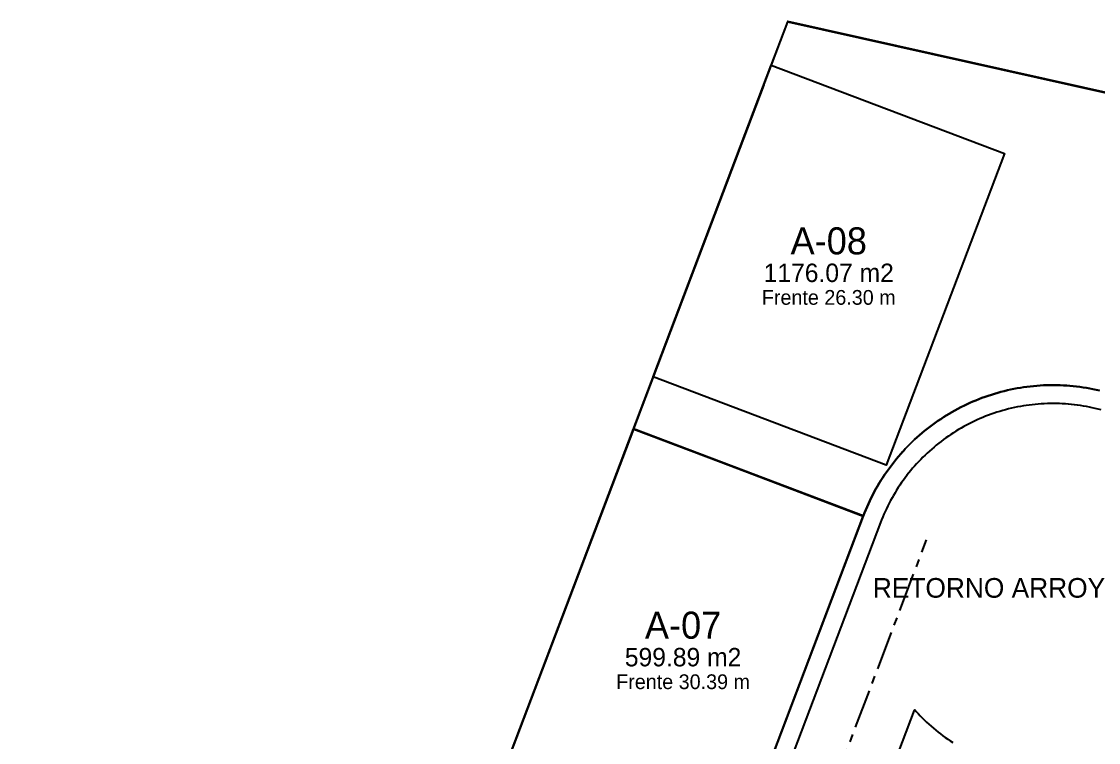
# Model space of a CAD drawing. Header units: metres. Extents: x 357856 to 358234, y 2285113 to 2285465.
# Drawn here: x 357879.3 to 357966.9, y 2285230.4 to 2285289.1 of the extents above; entities that cross this region are included whole.
import ezdxf
from ezdxf.enums import TextEntityAlignment as Align

# ---------------------------------------------------------------- set-up
doc = ezdxf.new("R2010")
doc.units = ezdxf.units.M
doc.linetypes.add('CENTER', pattern=[5.08, 3.175, -0.635, 0.635, -0.635])
for name, color, linetype in [('ACCESO', 1, 'Continuous'), ('BODEGA-HUELLA', 30, 'Continuous'), ('LOTES', 2, 'Continuous'), ('POLIGONO', 5, 'Continuous'), ('TEXTO', 7, 'Continuous'), ('VIAL-ARROYO', 8, 'Continuous'), ('VIAL-DERECHO-VIA', 9, 'Continuous'), ('VIAL-EJE', 1, 'Continuous')]:
    doc.layers.add(name, color=color, linetype=linetype)

msp = doc.modelspace()

# ---------------------------------------------------------------- linework, layer by layer
at = {"layer": 'BODEGA-HUELLA'}
for points in [[(357940.274, 2285285.543), (357959.244, 2285278.355), (357949.632, 2285252.99), (357930.662, 2285260.179), (357940.274, 2285285.543)], [(357929.065, 2285255.949), (357947.765, 2285248.863), (357937.134, 2285220.81), (357918.435, 2285227.896), (357929.065, 2285255.949)]]:
    msp.add_lwpolyline(points, close=True, dxfattribs=at)
at = {"layer": 'LOTES'}
for points in [[(357977.597, 2285281.068), (357941.636, 2285289.1), (357941.636, 2285289.1), (357941.635, 2285289.1), (357941.635, 2285289.1), (357941.635, 2285289.1), (357941.634, 2285289.1), (357941.634, 2285289.1), (357941.633, 2285289.1), (357941.632, 2285289.1), (357941.632, 2285289.101), (357941.632, 2285289.101), (357941.631, 2285289.101), (357941.629, 2285289.101), (357941.627, 2285289.101), (357941.625, 2285289.101), (357941.623, 2285289.101), (357941.621, 2285289.101), (357941.619, 2285289.1), (357941.617, 2285289.1), (357941.616, 2285289.099), (357941.614, 2285289.099), (357941.612, 2285289.098), (357941.61, 2285289.097), (357941.608, 2285289.097), (357941.607, 2285289.096), (357941.605, 2285289.095), (357941.604, 2285289.094), (357941.602, 2285289.092), (357941.601, 2285289.091), (357941.599, 2285289.09), (357941.598, 2285289.089), (357941.597, 2285289.087), (357941.595, 2285289.086), (357941.594, 2285289.084), (357941.593, 2285289.083), (357941.592, 2285289.081), (357941.591, 2285289.079), (357941.591, 2285289.079), (357941.591, 2285289.078), (357941.59, 2285289.078), (357941.59, 2285289.077), (357941.59, 2285289.076), (357941.59, 2285289.076), (357941.59, 2285289.076), (357941.589, 2285289.076), (357941.589, 2285289.075), (357941.589, 2285289.075), (357941.589, 2285289.075), (357939.674, 2285284.022), (357939.674, 2285284.021), (357939.674, 2285284.02), (357939.673, 2285284.02), (357939.673, 2285284.02), (357939.673, 2285284.019), (357939.672, 2285284.017), (357939.672, 2285284.015), (357939.672, 2285284.013), (357939.672, 2285284.011), (357939.671, 2285284.009), (357939.671, 2285284.007), (357939.671, 2285284.005), (357939.672, 2285284.003), (357939.672, 2285284.001), (357939.672, 2285283.999), (357939.673, 2285283.997), (357939.673, 2285283.996), (357939.674, 2285283.994), (357939.674, 2285283.992), (357939.675, 2285283.99), (357939.676, 2285283.988), (357939.677, 2285283.987), (357939.678, 2285283.985), (357939.679, 2285283.983), (357939.68, 2285283.983), (357939.68, 2285283.983), (357939.681, 2285283.981), (357939.682, 2285283.979), (357939.683, 2285283.977), (357939.684, 2285283.976), (357939.684, 2285283.974), (357939.685, 2285283.972), (357939.685, 2285283.97), (357939.685, 2285283.968), (357939.684, 2285283.966), (357939.684, 2285283.964), (357939.683, 2285283.962), (357929.074, 2285255.967), (357929.074, 2285255.967), (357929.073, 2285255.966), (357929.073, 2285255.964), (357929.072, 2285255.962), (357929.072, 2285255.96), (357929.073, 2285255.958), (357929.073, 2285255.956), (357929.073, 2285255.954), (357929.074, 2285255.952), (357929.075, 2285255.95), (357929.076, 2285255.949), (357929.077, 2285255.947), (357929.079, 2285255.946), (357929.08, 2285255.944), (357929.082, 2285255.943), (357929.084, 2285255.942), (357929.085, 2285255.942), (357947.746, 2285248.87), (357947.748, 2285248.87), (357947.75, 2285248.869), (357947.752, 2285248.869), (357947.754, 2285248.869), (357947.756, 2285248.869), (357947.758, 2285248.869), (357947.76, 2285248.87), (357947.761, 2285248.871), (357947.763, 2285248.871), (357947.765, 2285248.872), (357947.766, 2285248.874), (357947.768, 2285248.875), (357947.769, 2285248.877), (357947.77, 2285248.878), (357947.771, 2285248.88), (357947.772, 2285248.882), (357947.862, 2285249.115), (357947.863, 2285249.115), (357947.863, 2285249.115), (357947.863, 2285249.115), (357947.964, 2285249.365), (357947.964, 2285249.365), (357947.964, 2285249.365), (357947.965, 2285249.365), (357948.07, 2285249.613), (357948.07, 2285249.613), (357948.07, 2285249.613), (357948.07, 2285249.614), (357948.18, 2285249.86), (357948.18, 2285249.86), (357948.18, 2285249.86), (357948.18, 2285249.86), (357948.294, 2285250.104), (357948.294, 2285250.104), (357948.294, 2285250.105), (357948.294, 2285250.105), (357948.412, 2285250.347), (357948.412, 2285250.347), (357948.412, 2285250.347), (357948.412, 2285250.348), (357948.534, 2285250.588), (357948.534, 2285250.588), (357948.534, 2285250.588), (357948.534, 2285250.589), (357948.66, 2285250.827), (357948.66, 2285250.827), (357948.66, 2285250.827), (357948.66, 2285250.827), (357948.79, 2285251.064), (357948.79, 2285251.064), (357948.79, 2285251.064), (357948.79, 2285251.064), (357948.923, 2285251.298), (357948.923, 2285251.298), (357948.923, 2285251.299), (357948.924, 2285251.299), (357949.061, 2285251.531), (357949.061, 2285251.531), (357949.061, 2285251.531), (357949.061, 2285251.531), (357949.202, 2285251.761), (357949.202, 2285251.761), (357949.202, 2285251.761), (357949.202, 2285251.761), (357949.347, 2285251.988), (357949.347, 2285251.989), (357949.347, 2285251.989), (357949.347, 2285251.989), (357949.495, 2285252.214), (357949.496, 2285252.214), (357949.496, 2285252.214), (357949.496, 2285252.214), (357949.648, 2285252.437), (357949.648, 2285252.437), (357949.648, 2285252.437), (357949.648, 2285252.437), (357949.804, 2285252.657), (357949.804, 2285252.657), (357949.804, 2285252.657), (357949.804, 2285252.658), (357949.963, 2285252.875), (357949.963, 2285252.875), (357949.963, 2285252.875), (357949.964, 2285252.875), (357950.126, 2285253.09), (357950.126, 2285253.09), (357950.127, 2285253.09), (357950.127, 2285253.091), (357950.293, 2285253.303), (357950.293, 2285253.303), (357950.293, 2285253.303), (357950.293, 2285253.303), (357950.463, 2285253.512), (357950.463, 2285253.512), (357950.463, 2285253.513), (357950.463, 2285253.513), (357950.636, 2285253.719), (357950.637, 2285253.719), (357950.637, 2285253.719), (357950.637, 2285253.72), (357950.813, 2285253.923), (357950.813, 2285253.923), (357950.813, 2285253.923), (357950.814, 2285253.924), (357950.993, 2285254.124), (357950.993, 2285254.124), (357950.994, 2285254.125), (357950.994, 2285254.125), (357951.177, 2285254.322), (357951.177, 2285254.323), (357951.177, 2285254.323), (357951.177, 2285254.323), (357951.363, 2285254.518), (357951.363, 2285254.518), (357951.364, 2285254.518), (357951.364, 2285254.518), (357951.553, 2285254.71), (357951.553, 2285254.71), (357951.553, 2285254.71), (357951.553, 2285254.71), (357951.746, 2285254.898), (357951.746, 2285254.899), (357951.746, 2285254.899), (357951.746, 2285254.899), (357951.942, 2285255.084), (357951.942, 2285255.084), (357951.942, 2285255.084), (357951.942, 2285255.085), (357952.141, 2285255.267), (357952.141, 2285255.267), (357952.141, 2285255.267), (357952.141, 2285255.267), (357952.343, 2285255.446), (357952.343, 2285255.446), (357952.343, 2285255.446), (357952.343, 2285255.446), (357952.548, 2285255.622), (357952.548, 2285255.622), (357952.548, 2285255.622), (357952.548, 2285255.622), (357952.755, 2285255.794), (357952.755, 2285255.794), (357952.755, 2285255.795), (357952.756, 2285255.795), (357952.966, 2285255.963), (357952.966, 2285255.964), (357952.966, 2285255.964), (357952.966, 2285255.964), (357953.179, 2285256.129), (357953.179, 2285256.129), (357953.179, 2285256.129), (357953.179, 2285256.129), (357953.395, 2285256.291), (357953.395, 2285256.291), (357953.395, 2285256.291), (357953.395, 2285256.291), (357953.613, 2285256.45), (357953.613, 2285256.45), (357953.614, 2285256.45), (357953.614, 2285256.45), (357953.834, 2285256.605), (357953.835, 2285256.605), (357953.835, 2285256.605), (357953.835, 2285256.605), (357954.058, 2285256.756), (357954.058, 2285256.756), (357954.058, 2285256.756), (357954.058, 2285256.756), (357954.284, 2285256.904), (357954.284, 2285256.904), (357954.284, 2285256.904), (357954.284, 2285256.904), (357954.512, 2285257.048), (357954.513, 2285257.048), (357954.513, 2285257.048), (357954.513, 2285257.048), (357954.743, 2285257.188), (357954.743, 2285257.188), (357954.743, 2285257.188), (357954.744, 2285257.188), (357954.976, 2285257.324), (357954.976, 2285257.324), (357954.976, 2285257.324), (357954.977, 2285257.324), (357955.211, 2285257.457), (357955.212, 2285257.457), (357955.212, 2285257.457), (357955.212, 2285257.457), (357955.449, 2285257.585), (357955.449, 2285257.585), (357955.449, 2285257.585), (357955.449, 2285257.586), (357955.688, 2285257.71), (357955.688, 2285257.71), (357955.688, 2285257.71), (357955.689, 2285257.71), (357955.929, 2285257.831), (357955.93, 2285257.831), (357955.93, 2285257.831), (357955.93, 2285257.831), (357956.173, 2285257.948), (357956.173, 2285257.948), (357956.173, 2285257.948), (357956.173, 2285257.948), (357956.418, 2285258.061), (357956.418, 2285258.061), (357956.418, 2285258.061), (357956.419, 2285258.061), (357956.665, 2285258.17), (357956.665, 2285258.17), (357956.666, 2285258.17), (357956.666, 2285258.17), (357956.914, 2285258.274), (357956.914, 2285258.274), (357956.914, 2285258.274), (357956.915, 2285258.275), (357957.164, 2285258.375), (357957.165, 2285258.375), (357957.165, 2285258.375), (357957.165, 2285258.375), (357957.417, 2285258.472), (357957.417, 2285258.472), (357957.417, 2285258.472), (357957.417, 2285258.472), (357957.67, 2285258.564), (357957.67, 2285258.564), (357957.671, 2285258.564), (357957.671, 2285258.564), (357957.925, 2285258.652), (357957.926, 2285258.652), (357957.926, 2285258.653), (357957.926, 2285258.653), (357958.182, 2285258.737), (357958.182, 2285258.737), (357958.182, 2285258.737), (357958.182, 2285258.737), (357958.44, 2285258.816), (357958.44, 2285258.817), (357958.44, 2285258.817), (357958.44, 2285258.817), (357958.699, 2285258.892), (357958.699, 2285258.892), (357958.699, 2285258.892), (357958.7, 2285258.892), (357958.959, 2285258.964), (357958.96, 2285258.964), (357958.96, 2285258.964), (357958.96, 2285258.964), (357959.221, 2285259.031), (357959.221, 2285259.031), (357959.221, 2285259.031), (357959.221, 2285259.031), (357959.483, 2285259.094), (357959.484, 2285259.094), (357959.484, 2285259.094), (357959.484, 2285259.094), (357959.747, 2285259.152), (357959.747, 2285259.152), (357959.747, 2285259.152), (357959.747, 2285259.152), (357960.011, 2285259.206), (357960.012, 2285259.206), (357960.012, 2285259.206), (357960.012, 2285259.206), (357960.277, 2285259.256), (357960.277, 2285259.256), (357960.277, 2285259.256), (357960.277, 2285259.256), (357960.543, 2285259.302), (357960.543, 2285259.302), (357960.543, 2285259.302), (357960.543, 2285259.302), (357960.81, 2285259.343), (357960.81, 2285259.343), (357960.81, 2285259.343), (357960.81, 2285259.343), (357961.077, 2285259.38), (357961.077, 2285259.38), (357961.077, 2285259.38), (357961.078, 2285259.38), (357961.345, 2285259.412), (357961.345, 2285259.412), (357961.345, 2285259.412), (357961.346, 2285259.412), (357961.614, 2285259.44), (357961.614, 2285259.44), (357961.614, 2285259.44), (357961.614, 2285259.44), (357961.883, 2285259.464), (357961.883, 2285259.464), (357961.883, 2285259.464), (357961.883, 2285259.464), (357962.152, 2285259.483), (357962.152, 2285259.483), (357962.152, 2285259.483), (357962.152, 2285259.483), (357962.421, 2285259.498), (357962.422, 2285259.498), (357962.422, 2285259.498), (357962.422, 2285259.498), (357962.691, 2285259.509), (357962.691, 2285259.509), (357962.692, 2285259.509), (357962.692, 2285259.509), (357962.961, 2285259.515), (357962.961, 2285259.515), (357962.961, 2285259.515), (357962.962, 2285259.515), (357963.231, 2285259.516), (357963.231, 2285259.516), (357963.231, 2285259.516), (357963.232, 2285259.516), (357963.501, 2285259.513), (357963.501, 2285259.513), (357963.501, 2285259.513), (357963.502, 2285259.513), (357963.771, 2285259.506), (357963.771, 2285259.506), (357963.771, 2285259.506), (357963.771, 2285259.506), (357964.041, 2285259.495), (357964.041, 2285259.495), (357964.041, 2285259.495), (357964.041, 2285259.495), (357964.31, 2285259.478), (357964.31, 2285259.478), (357964.31, 2285259.478), (357964.311, 2285259.478), (357964.579, 2285259.458), (357964.58, 2285259.458), (357964.58, 2285259.458), (357964.58, 2285259.458), (357964.848, 2285259.433), (357964.848, 2285259.433), (357964.849, 2285259.433), (357964.849, 2285259.433), (357965.117, 2285259.404), (357965.117, 2285259.404), (357965.117, 2285259.404), (357965.117, 2285259.404), (357965.384, 2285259.37), (357965.385, 2285259.37), (357965.385, 2285259.37), (357965.385, 2285259.37), (357965.652, 2285259.332), (357965.652, 2285259.332), (357965.652, 2285259.332), (357965.652, 2285259.332), (357965.918, 2285259.29), (357965.919, 2285259.29), (357965.919, 2285259.29), (357965.919, 2285259.29), (357966.184, 2285259.243), (357966.184, 2285259.243), (357966.185, 2285259.243), (357966.185, 2285259.243), (357966.449, 2285259.192), (357966.45, 2285259.192), (357966.45, 2285259.192), (357966.45, 2285259.192), (357966.714, 2285259.137), (357966.714, 2285259.136), (357966.714, 2285259.136), (357966.714, 2285259.136), (357966.977, 2285259.077)], [(357937.138, 2285220.819), (357947.761, 2285248.854), (357947.762, 2285248.855), (357947.762, 2285248.856), (357947.762, 2285248.857), (357947.762, 2285248.858), (357947.762, 2285248.859), (357947.762, 2285248.86), (357947.761, 2285248.86), (357947.761, 2285248.861), (357947.761, 2285248.862), (357947.76, 2285248.863), (357947.759, 2285248.864), (357947.759, 2285248.865), (357947.758, 2285248.865), (357947.757, 2285248.866), (357947.756, 2285248.866), (357947.755, 2285248.867), (357929.076, 2285255.945), (357929.075, 2285255.945), (357929.074, 2285255.946), (357929.073, 2285255.946), (357929.072, 2285255.946), (357929.071, 2285255.946), (357929.07, 2285255.946), (357929.069, 2285255.945), (357929.068, 2285255.945), (357929.067, 2285255.944), (357929.067, 2285255.944), (357929.066, 2285255.943), (357929.065, 2285255.943), (357929.064, 2285255.942), (357929.064, 2285255.941), (357929.063, 2285255.94), (357929.063, 2285255.939), (357918.438, 2285227.905)]]:
    msp.add_lwpolyline(points, dxfattribs=at)
at = {"layer": 'POLIGONO'}
msp.add_lwpolyline([(357879.275, 2285124.569), (357941.62, 2285289.073), (358060.309, 2285262.565), (358062.258, 2285261.775), (358063.927, 2285260.344), (358065.119, 2285258.556), (358065.644, 2285256.291), (358065.512, 2285254.145), (358063.945, 2285251.165), (357910.507, 2285122.423), (357905.462, 2285119.92), (357901.328, 2285119.682), (357879.275, 2285124.569)], close=True, dxfattribs=at)
at = {"layer": 'VIAL-ARROYO'}
for points in [[(357967.109, 2285257.496), (357966.872, 2285257.558), (357966.872, 2285257.558), (357966.633, 2285257.617), (357966.633, 2285257.617), (357966.394, 2285257.671), (357966.394, 2285257.671), (357966.154, 2285257.721), (357966.154, 2285257.721), (357965.913, 2285257.768), (357965.913, 2285257.768), (357965.671, 2285257.81), (357965.671, 2285257.81), (357965.429, 2285257.849), (357965.428, 2285257.849), (357965.186, 2285257.883), (357965.185, 2285257.883), (357964.942, 2285257.914), (357964.942, 2285257.914), (357964.698, 2285257.941), (357964.698, 2285257.941), (357964.454, 2285257.963), (357964.454, 2285257.963), (357964.209, 2285257.982), (357964.209, 2285257.982), (357963.964, 2285257.996), (357963.964, 2285257.996), (357963.719, 2285258.007), (357963.719, 2285258.007), (357963.473, 2285258.014), (357963.473, 2285258.014), (357963.228, 2285258.016), (357963.228, 2285258.016), (357962.983, 2285258.015), (357962.982, 2285258.015), (357962.737, 2285258.009), (357962.737, 2285258.009), (357962.492, 2285258), (357962.492, 2285258), (357962.247, 2285257.986), (357962.247, 2285257.986), (357962.002, 2285257.969), (357962.002, 2285257.969), (357961.758, 2285257.947), (357961.757, 2285257.947), (357961.514, 2285257.922), (357961.513, 2285257.922), (357961.27, 2285257.892), (357961.27, 2285257.892), (357961.027, 2285257.859), (357961.027, 2285257.859), (357960.784, 2285257.821), (357960.784, 2285257.821), (357960.542, 2285257.78), (357960.542, 2285257.78), (357960.301, 2285257.735), (357960.301, 2285257.735), (357960.061, 2285257.685), (357960.06, 2285257.685), (357959.821, 2285257.632), (357959.821, 2285257.632), (357959.582, 2285257.575), (357959.582, 2285257.575), (357959.345, 2285257.514), (357959.344, 2285257.514), (357959.108, 2285257.449), (357959.108, 2285257.449), (357958.872, 2285257.38), (357958.872, 2285257.38), (357958.638, 2285257.308), (357958.638, 2285257.307), (357958.405, 2285257.231), (357958.405, 2285257.231), (357958.173, 2285257.151), (357958.173, 2285257.151), (357957.942, 2285257.067), (357957.942, 2285257.067), (357957.713, 2285256.979), (357957.713, 2285256.979), (357957.485, 2285256.887), (357957.485, 2285256.887), (357957.259, 2285256.792), (357957.259, 2285256.792), (357957.034, 2285256.693), (357957.034, 2285256.693), (357956.811, 2285256.591), (357956.811, 2285256.59), (357956.59, 2285256.484), (357956.59, 2285256.484), (357956.371, 2285256.374), (357956.371, 2285256.374), (357956.153, 2285256.261), (357956.153, 2285256.261), (357955.937, 2285256.144), (357955.937, 2285256.144), (357955.724, 2285256.024), (357955.723, 2285256.023), (357955.512, 2285255.9), (357955.512, 2285255.9), (357955.302, 2285255.772), (357955.302, 2285255.772), (357955.094, 2285255.641), (357955.094, 2285255.641), (357954.889, 2285255.507), (357954.889, 2285255.507), (357954.686, 2285255.37), (357954.685, 2285255.369), (357954.485, 2285255.229), (357954.484, 2285255.229), (357954.286, 2285255.085), (357954.286, 2285255.084), (357954.09, 2285254.937), (357954.09, 2285254.937), (357953.896, 2285254.787), (357953.896, 2285254.787), (357953.704, 2285254.633), (357953.704, 2285254.633), (357953.516, 2285254.476), (357953.516, 2285254.476), (357953.329, 2285254.316), (357953.329, 2285254.316), (357953.146, 2285254.153), (357953.146, 2285254.153), (357952.965, 2285253.987), (357952.965, 2285253.987), (357952.787, 2285253.819), (357952.787, 2285253.818), (357952.612, 2285253.647), (357952.611, 2285253.647), (357952.439, 2285253.472), (357952.439, 2285253.472), (357952.269, 2285253.295), (357952.269, 2285253.295), (357952.103, 2285253.115), (357952.103, 2285253.115), (357951.939, 2285252.932), (357951.939, 2285252.932), (357951.778, 2285252.746), (357951.778, 2285252.746), (357951.621, 2285252.558), (357951.62, 2285252.558), (357951.466, 2285252.368), (357951.466, 2285252.368), (357951.315, 2285252.175), (357951.314, 2285252.174), (357951.166, 2285251.979), (357951.166, 2285251.979), (357951.021, 2285251.781), (357951.021, 2285251.781), (357950.879, 2285251.581), (357950.879, 2285251.58), (357950.741, 2285251.378), (357950.741, 2285251.378), (357950.606, 2285251.173), (357950.606, 2285251.173), (357950.474, 2285250.966), (357950.474, 2285250.966), (357950.346, 2285250.757), (357950.346, 2285250.757), (357950.221, 2285250.546), (357950.221, 2285250.545), (357950.099, 2285250.332), (357950.099, 2285250.332), (357949.981, 2285250.117), (357949.981, 2285250.117), (357949.867, 2285249.9), (357949.867, 2285249.9), (357949.756, 2285249.681), (357949.756, 2285249.681), (357949.649, 2285249.46), (357949.649, 2285249.46), (357949.545, 2285249.238), (357949.545, 2285249.238), (357949.445, 2285249.014), (357949.445, 2285249.013), (357949.349, 2285248.788), (357949.349, 2285248.788), (357949.256, 2285248.561), (357949.256, 2285248.56), (357949.168, 2285248.332), (357949.167, 2285248.332), (357916.677, 2285162.593)], [(357923.585, 2285158.244), (357951.942, 2285233.076), (357951.942, 2285233.077), (357951.943, 2285233.078), (357951.943, 2285233.079), (357951.944, 2285233.079), (357951.944, 2285233.08), (357951.945, 2285233.081), (357951.946, 2285233.081), (357951.947, 2285233.082), (357951.948, 2285233.082), (357951.949, 2285233.082), (357951.95, 2285233.082), (357951.951, 2285233.083), (357951.952, 2285233.083), (357951.953, 2285233.082), (357951.954, 2285233.082), (357951.954, 2285233.082), (357951.955, 2285233.082), (357951.956, 2285233.081), (357951.957, 2285233.081), (357951.958, 2285233.08), (357951.959, 2285233.079), (357952.057, 2285232.968), (357952.057, 2285232.968), (357952.223, 2285232.787), (357952.223, 2285232.787), (357952.392, 2285232.609), (357952.392, 2285232.609), (357952.564, 2285232.434), (357952.564, 2285232.434), (357952.738, 2285232.261), (357952.738, 2285232.261), (357952.916, 2285232.092), (357952.916, 2285232.091), (357953.096, 2285231.925), (357953.096, 2285231.925), (357953.278, 2285231.761), (357953.279, 2285231.761), (357953.464, 2285231.6), (357953.464, 2285231.6), (357953.652, 2285231.443), (357953.652, 2285231.443), (357953.843, 2285231.288), (357953.843, 2285231.288), (357954.036, 2285231.137), (357954.036, 2285231.137), (357954.231, 2285230.988), (357954.232, 2285230.988), (357954.429, 2285230.843), (357954.43, 2285230.843), (357954.63, 2285230.702), (357954.63, 2285230.701), (357954.832, 2285230.563), (357954.833, 2285230.563), (357955.037, 2285230.428)]]:
    msp.add_lwpolyline(points, dxfattribs=at)
at = {"layer": 'VIAL-DERECHO-VIA'}
msp.add_lwpolyline([(357966.977, 2285259.077), (357966.714, 2285259.136), (357966.714, 2285259.136), (357966.45, 2285259.192), (357966.45, 2285259.192), (357966.185, 2285259.243), (357966.184, 2285259.243), (357965.919, 2285259.29), (357965.919, 2285259.29), (357965.652, 2285259.332), (357965.652, 2285259.332), (357965.385, 2285259.37), (357965.385, 2285259.37), (357965.117, 2285259.404), (357965.117, 2285259.404), (357964.849, 2285259.433), (357964.848, 2285259.433), (357964.58, 2285259.458), (357964.58, 2285259.458), (357964.31, 2285259.478), (357964.31, 2285259.478), (357964.041, 2285259.495), (357964.041, 2285259.495), (357963.771, 2285259.506), (357963.771, 2285259.506), (357963.501, 2285259.513), (357963.501, 2285259.513), (357963.231, 2285259.516), (357963.231, 2285259.516), (357962.961, 2285259.515), (357962.961, 2285259.515), (357962.692, 2285259.509), (357962.691, 2285259.509), (357962.422, 2285259.498), (357962.422, 2285259.498), (357962.152, 2285259.483), (357962.152, 2285259.483), (357961.883, 2285259.464), (357961.883, 2285259.464), (357961.614, 2285259.44), (357961.614, 2285259.44), (357961.345, 2285259.412), (357961.345, 2285259.412), (357961.077, 2285259.38), (357961.077, 2285259.38), (357960.81, 2285259.343), (357960.81, 2285259.343), (357960.543, 2285259.302), (357960.543, 2285259.302), (357960.277, 2285259.256), (357960.277, 2285259.256), (357960.012, 2285259.206), (357960.012, 2285259.206), (357959.747, 2285259.152), (357959.747, 2285259.152), (357959.484, 2285259.094), (357959.484, 2285259.094), (357959.221, 2285259.031), (357959.221, 2285259.031), (357958.96, 2285258.964), (357958.959, 2285258.964), (357958.699, 2285258.892), (357958.699, 2285258.892), (357958.44, 2285258.817), (357958.44, 2285258.817), (357958.182, 2285258.737), (357958.182, 2285258.737), (357957.926, 2285258.653), (357957.926, 2285258.652), (357957.671, 2285258.564), (357957.67, 2285258.564), (357957.417, 2285258.472), (357957.417, 2285258.472), (357957.165, 2285258.375), (357957.165, 2285258.375), (357956.914, 2285258.274), (357956.914, 2285258.274), (357956.666, 2285258.17), (357956.665, 2285258.17), (357956.418, 2285258.061), (357956.418, 2285258.061), (357956.173, 2285257.948), (357956.173, 2285257.948), (357955.93, 2285257.831), (357955.93, 2285257.831), (357955.688, 2285257.71), (357955.688, 2285257.71), (357955.449, 2285257.585), (357955.449, 2285257.585), (357955.212, 2285257.457), (357955.212, 2285257.457), (357954.976, 2285257.324), (357954.976, 2285257.324), (357954.743, 2285257.188), (357954.743, 2285257.188), (357954.513, 2285257.048), (357954.513, 2285257.048), (357954.284, 2285256.904), (357954.284, 2285256.904), (357954.058, 2285256.756), (357954.058, 2285256.756), (357953.835, 2285256.605), (357953.835, 2285256.605), (357953.614, 2285256.45), (357953.613, 2285256.45), (357953.395, 2285256.291), (357953.395, 2285256.291), (357953.179, 2285256.129), (357953.179, 2285256.129), (357952.966, 2285255.964), (357952.966, 2285255.964), (357952.755, 2285255.795), (357952.755, 2285255.794), (357952.548, 2285255.622), (357952.548, 2285255.622), (357952.343, 2285255.446), (357952.343, 2285255.446), (357952.141, 2285255.267), (357952.141, 2285255.267), (357951.942, 2285255.084), (357951.942, 2285255.084), (357951.746, 2285254.899), (357951.746, 2285254.899), (357951.553, 2285254.71), (357951.553, 2285254.71), (357951.364, 2285254.518), (357951.363, 2285254.518), (357951.177, 2285254.323), (357951.177, 2285254.323), (357950.994, 2285254.125), (357950.993, 2285254.124), (357950.813, 2285253.923), (357950.813, 2285253.923), (357950.637, 2285253.719), (357950.636, 2285253.719), (357950.463, 2285253.513), (357950.463, 2285253.512), (357950.293, 2285253.303), (357950.293, 2285253.303), (357950.127, 2285253.09), (357950.126, 2285253.09), (357949.963, 2285252.875), (357949.963, 2285252.875), (357949.804, 2285252.657), (357949.804, 2285252.657), (357949.648, 2285252.437), (357949.648, 2285252.437), (357949.496, 2285252.214), (357949.496, 2285252.214), (357949.347, 2285251.989), (357949.347, 2285251.989), (357949.202, 2285251.761), (357949.202, 2285251.761), (357949.061, 2285251.531), (357949.061, 2285251.531), (357948.923, 2285251.299), (357948.923, 2285251.298), (357948.79, 2285251.064), (357948.79, 2285251.064), (357948.66, 2285250.827), (357948.66, 2285250.827), (357948.534, 2285250.588), (357948.534, 2285250.588), (357948.412, 2285250.347), (357948.412, 2285250.347), (357948.294, 2285250.105), (357948.294, 2285250.104), (357948.18, 2285249.86), (357948.18, 2285249.86), (357948.07, 2285249.613), (357948.07, 2285249.613), (357947.964, 2285249.365), (357947.964, 2285249.365), (357947.863, 2285249.115), (357947.863, 2285249.115), (357947.765, 2285248.863), (357947.765, 2285248.863), (357915.382, 2285163.408)], dxfattribs=at)
at = {"layer": 'VIAL-EJE', "linetype": 'CENTER'}
msp.add_lwpolyline([(357891.348, 2285122.559), (357896.167, 2285135.277), (357920.13, 2285160.416), (357952.908, 2285246.914)], dxfattribs=at)

# ---------------------------------------------------------------- texts
at = {"layer": 'ACCESO'}
msp.add_text('RETORNO ARROYO R=15.00', height=1.6, dxfattribs=at).set_placement((357963.194, 2285243.016), align=Align.MIDDLE_CENTER)
at = {"layer": 'TEXTO'}
for s, height, p in [('A-08', 2.2, (357944.951, 2285271.253)), ('1176.07 m2', 1.5, (357944.951, 2285268.653)), ('Frente 26.30 m', 1.2, (357944.951, 2285266.653)), ('A-07', 2.2, (357933.1, 2285239.979)), ('599.89 m2', 1.5, (357933.1, 2285237.379)), ('Frente 30.39 m', 1.2, (357933.1, 2285235.379))]:
    msp.add_text(s, height=height, dxfattribs=at).set_placement(p, align=Align.MIDDLE_CENTER)

doc.saveas('drawing.dxf')
